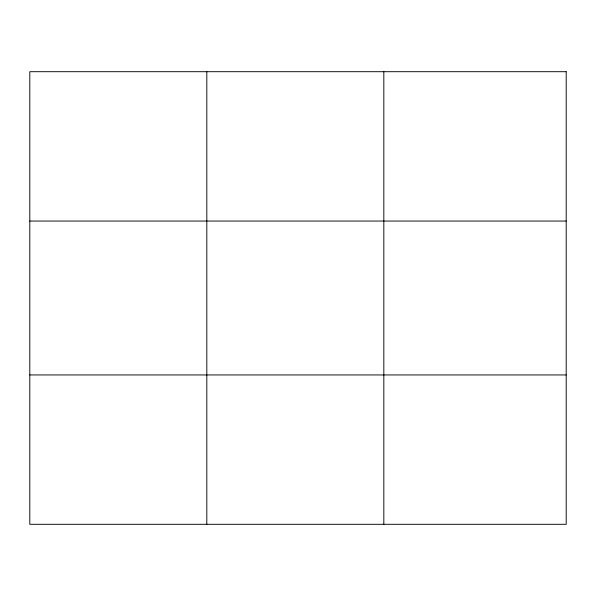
<?xml version="1.0" encoding="UTF-8"?>
<svg xmlns="http://www.w3.org/2000/svg" width="596" height="596" viewBox="0 0 596 596"><rect width="100%" height="100%" fill="white"/><g stroke="black" fill="none" stroke-linecap="round" stroke-linejoin="round"><path stroke-width="0.89" d="M206.812 71.699L206.812 524.301M383.824 71.699L383.824 524.301M29.8 221.056L566.2 221.056M29.8 374.944L566.2 374.944M566.2 71.699L566.2 524.301L29.8 524.301L29.8 71.699L566.2 71.699"/></g></svg>
